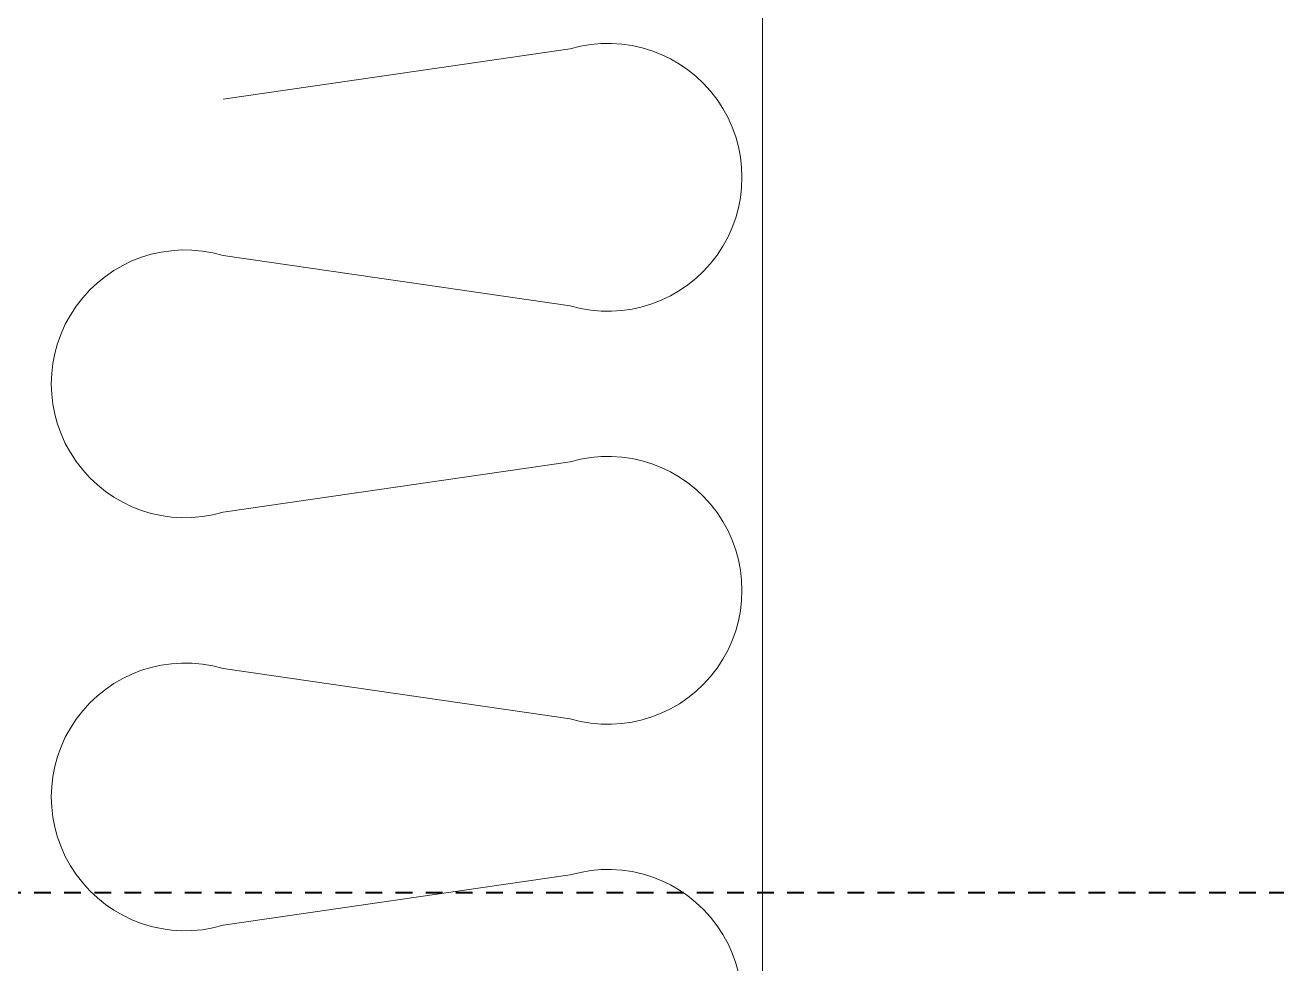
# Model space of a CAD drawing. Header units: inches. Extents: x -3905 to 10892, y 1064 to 9590.
# Drawn here: x 1429.61 to 1438.96, y 3479.11 to 3486.12 of the extents above; entities that cross this region are included whole.
import ezdxf

# ---------------------------------------------------------------- set-up
doc = ezdxf.new("R2010")
doc.units = ezdxf.units.IN
doc.header["$MEASUREMENT"] = 0
doc.linetypes.add('MYHIDDEN', pattern=[0.1875, 0.125, -0.0625])
doc.layers.add('SECTIONS', color=70, linetype='Continuous', lineweight=0)

msp = doc.modelspace()

# ---------------------------------------------------------------- linework, layer by layer
at = {"layer": 'SECTIONS', "lineweight": 5}
msp.add_line((1435.11683, 3488.36844), (1435.11683, 3443.61844), dxfattribs=at)
at = {"layer": 'SECTIONS', "linetype": 'Continuous', "lineweight": 5}
for p, q in [((1431.08794, 3485.56728), (1433.68102, 3485.94336)), ((1433.68102, 3484.02491), (1431.08794, 3484.40099)), ((1431.08794, 3482.48254), (1433.68102, 3482.85862)), ((1433.68102, 3480.94017), (1431.08794, 3481.31625)), ((1431.08794, 3479.39781), (1433.68102, 3479.77388))]:
    msp.add_line(p, q, dxfattribs=at)
at = {"layer": 'SECTIONS', "linetype": 'MYHIDDEN', "lineweight": 40}
msp.add_lwpolyline([(1416.94414, 3548.15995), (1446.00185, 3548.15995, -0.4142136), (1449.00185, 3545.15995), (1449.00185, 3482.64051, -0.4142136), (1446.00185, 3479.64051), (1416.94414, 3479.64051, -0.4142136), (1413.94414, 3482.64051), (1413.94414, 3545.15995, -0.4142136)], format="xyb", close=True, dxfattribs=at)
at = {"layer": 'SECTIONS', "linetype": 'Continuous', "lineweight": 5}
for centre, start, end in [((1433.96367, 3484.98413), 253.581503, 106.418497), ((1430.80528, 3483.44176), 73.581503, 286.418497), ((1433.96367, 3481.8994), 253.581503, 106.418497), ((1430.80528, 3480.35703), 73.581503, 286.418497), ((1433.96367, 3478.81466), 253.581503, 106.418497)]:
    msp.add_arc(centre, 1, start, end, dxfattribs=at)

doc.saveas('drawing.dxf')
